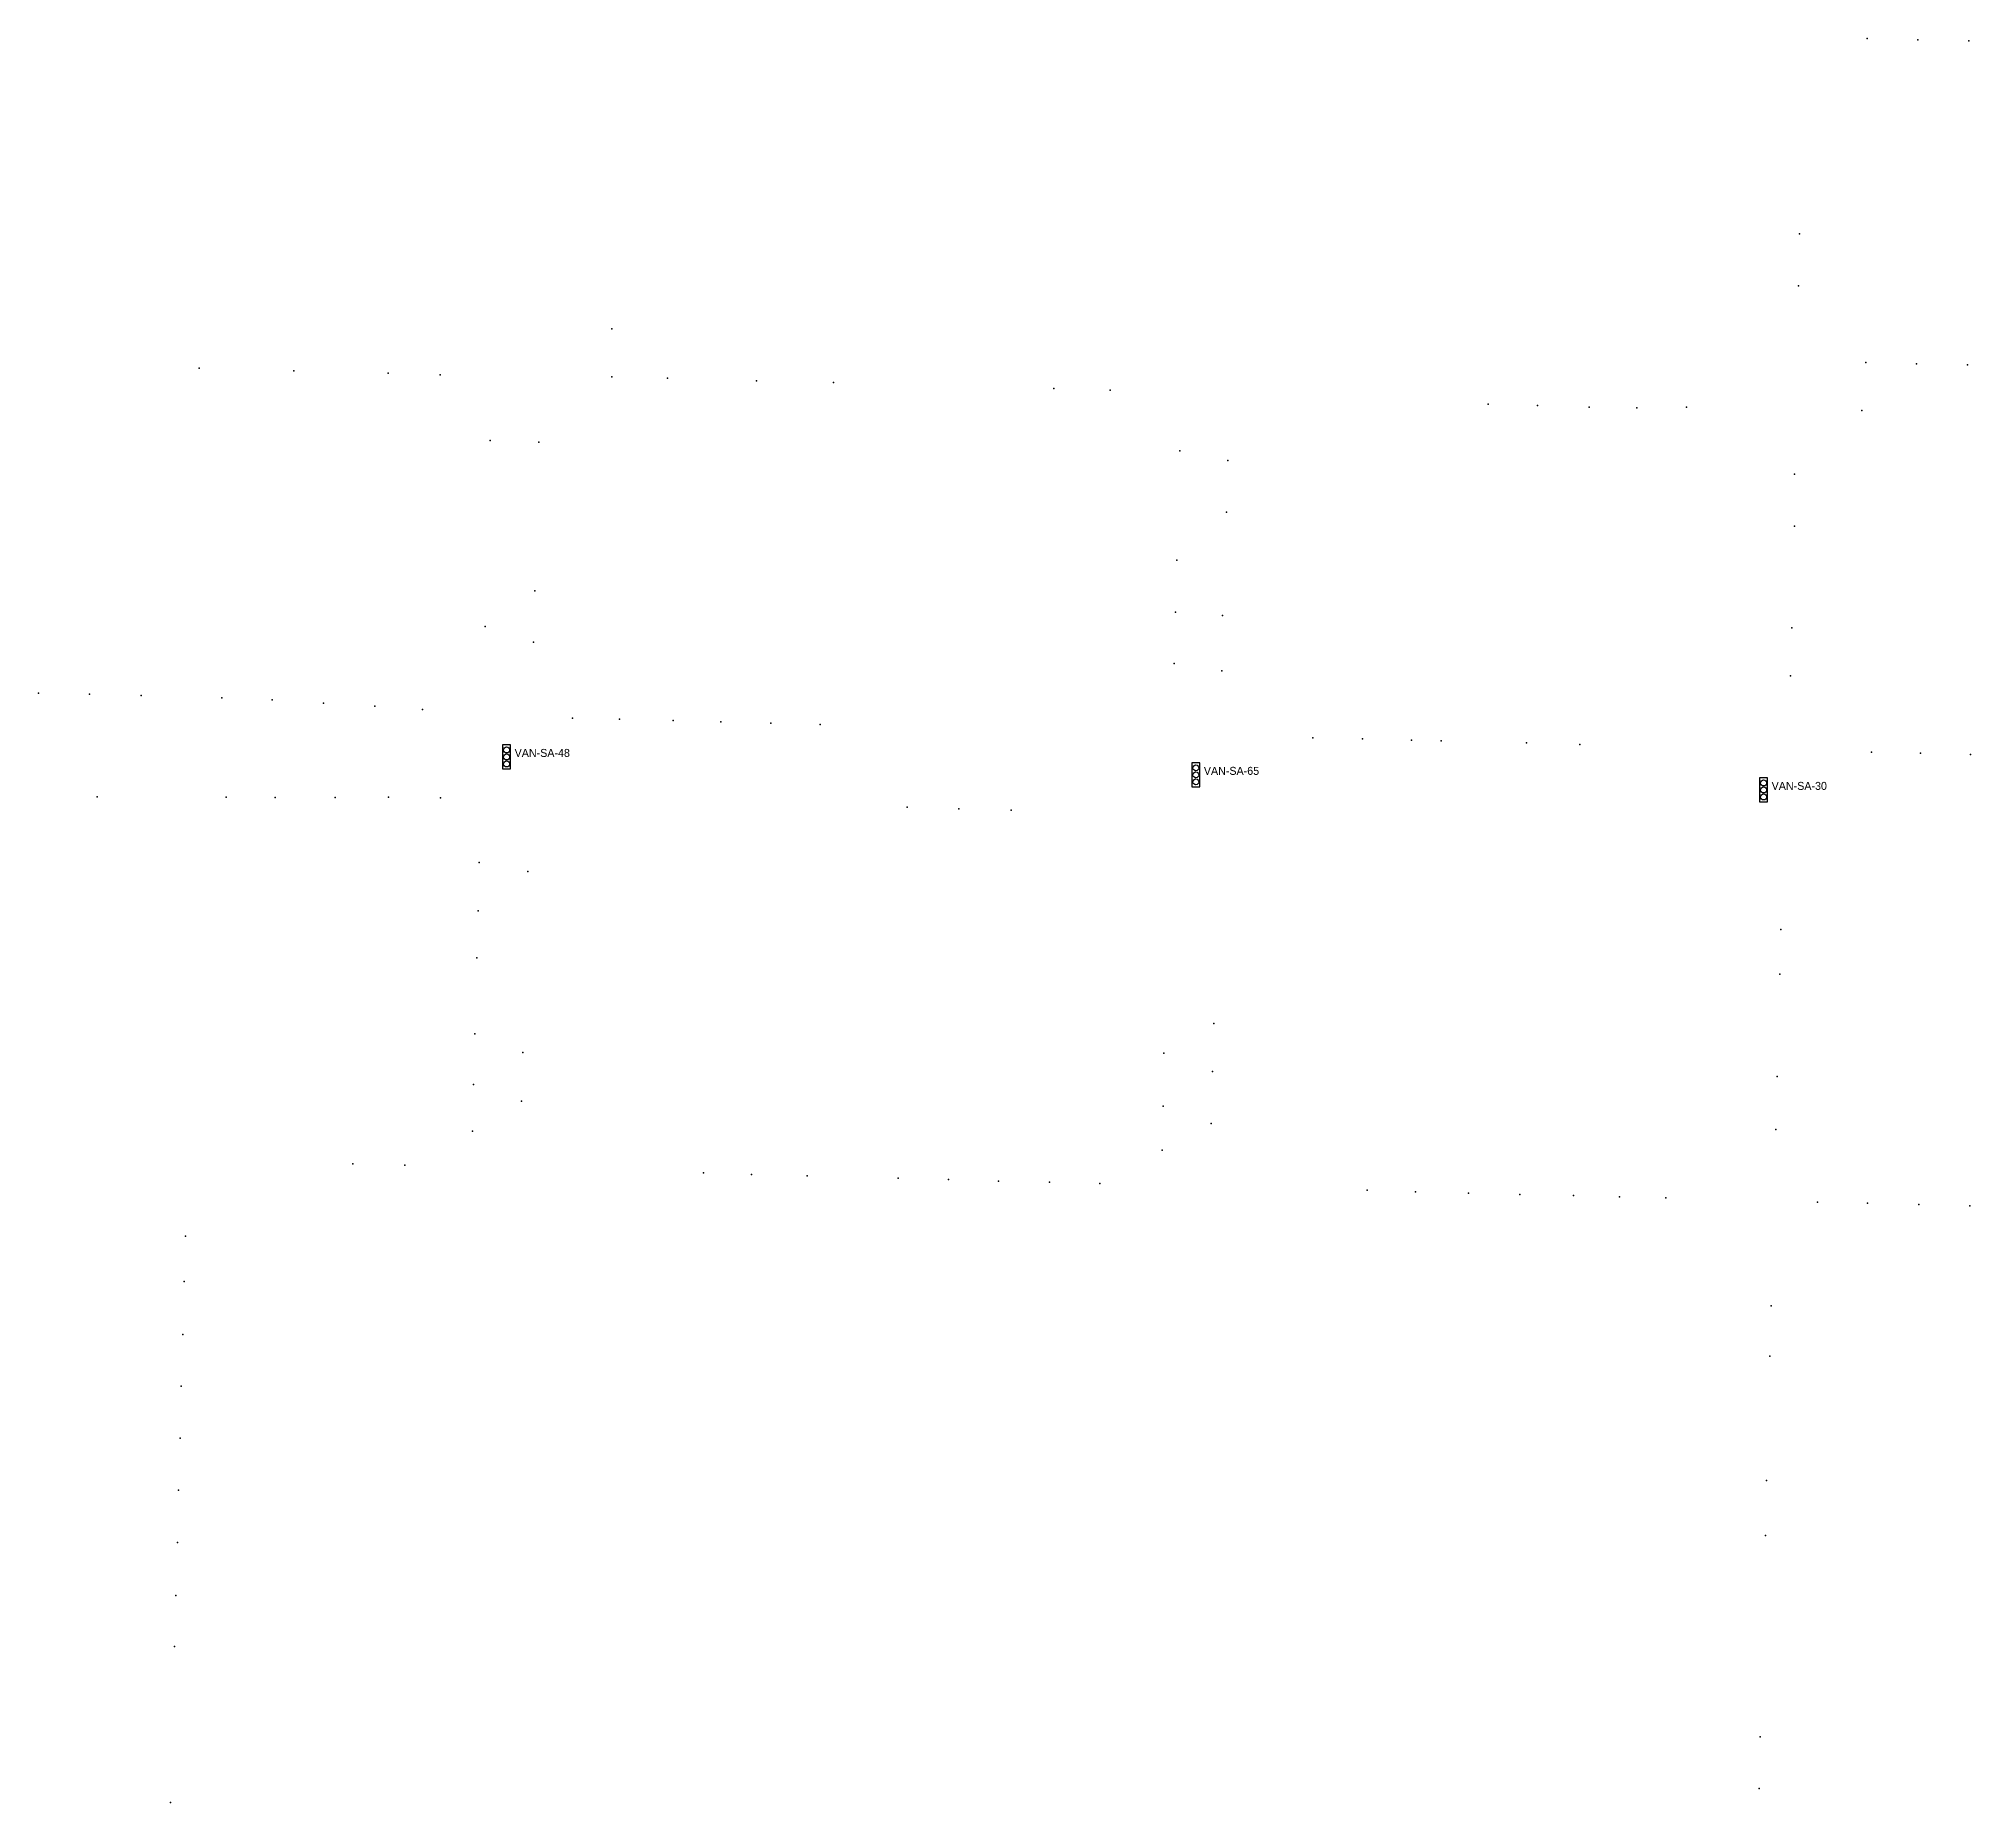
# Model space of a CAD drawing. Header units: inches. Extents: x 486474 to 494239, y 5455982 to 5460069.
# Drawn here: x 490847.4 to 491330.3, y 5456480 to 5456920.7 of the extents above; entities that cross this region are included whole.
import ezdxf

# ---------------------------------------------------------------- set-up
doc = ezdxf.new("R2010")
doc.units = ezdxf.units.IN
doc.header["$MEASUREMENT"] = 0
doc.layers.add('Parking Meters', color=10, linetype='Continuous')
doc.layers.add('Traffic Signals', color=10, linetype='Continuous')

msp = doc.modelspace()

# ---------------------------------------------------------------- linework, layer by layer
at = {"layer": 'Parking Meters', "color": 7}
for p in [(491304.48, 5456920.72), (491304.48, 5456920.72), (491317.1, 5456920.41), (491317.1, 5456920.41), (491329.86, 5456920.14), (491287.58, 5456871.98), (491287.31, 5456858.98), (491287.31, 5456858.98), (490990.65, 5456848.2), (490990.65, 5456848.2), (490887.58, 5456838.35), (490911.21, 5456837.75), (490911.21, 5456837.75), (490934.81, 5456837.14), (490934.81, 5456837.14), (491304.11, 5456839.78), (491304.11, 5456839.78), (491316.82, 5456839.44), (491316.82, 5456839.44), (491329.56, 5456839.22), (491329.56, 5456839.22), (490947.76, 5456836.69), (490990.68, 5456836.25), (490990.68, 5456836.25), (491004.61, 5456835.85), (491026.81, 5456835.24), (491046.1, 5456834.79), (491101.18, 5456833.28), (491101.18, 5456833.28), (491115.24, 5456832.92), (491115.24, 5456832.92), (491209.69, 5456829.41), (491209.69, 5456829.41), (491222.08, 5456829.03), (491222.08, 5456829.03), (491234.98, 5456828.67), (491234.98, 5456828.67), (491246.92, 5456828.5), (491246.92, 5456828.5), (491259.29, 5456828.63), (491259.29, 5456828.63), (491303.12, 5456827.78), (491303.12, 5456827.78), (490960.24, 5456820.31), (490960.24, 5456820.31), (490972.43, 5456819.92), (490972.43, 5456819.92), (491132.62, 5456817.74), (491144.67, 5456815.3), (491144.67, 5456815.3), (491286.28, 5456811.89), (491286.28, 5456811.89), (491144.3, 5456802.4), (491144.3, 5456802.4), (491286.28, 5456798.91), (491286.28, 5456798.91), (491131.9, 5456790.44), (491131.9, 5456790.44), (490971.46, 5456782.79), (490971.46, 5456782.79), (491131.56, 5456777.46), (491131.56, 5456777.46), (491143.34, 5456776.62), (491143.34, 5456776.62), (490959.06, 5456773.86), (490971.1, 5456769.9), (490971.1, 5456769.9), (491285.6, 5456773.48), (491285.6, 5456773.48), (491131.21, 5456764.57), (491143.12, 5456762.72), (491143.12, 5456762.72), (491285.3, 5456761.52), (491285.3, 5456761.52), (490847.42, 5456757.2), (490847.42, 5456757.2), (490860.17, 5456756.92), (490860.17, 5456756.92), (490873.05, 5456756.61), (490873.05, 5456756.61), (490893.2, 5456756.05), (490905.83, 5456755.52), (490905.83, 5456755.52), (490918.58, 5456754.71), (490918.58, 5456754.71), (490931.47, 5456753.9), (490931.47, 5456753.9), (490943.4, 5456753.13), (490943.4, 5456753.13), (490980.85, 5456750.93), (490992.64, 5456750.68), (490992.64, 5456750.68), (491006, 5456750.38), (491006, 5456750.38), (491017.95, 5456750.04), (491017.95, 5456750.04), (491030.4, 5456749.69), (491030.4, 5456749.69), (491042.76, 5456749.32), (491042.76, 5456749.32), (491165.9, 5456746.01), (491165.9, 5456746.01), (491178.34, 5456745.73), (491178.34, 5456745.73), (491190.58, 5456745.46), (491190.58, 5456745.46), (491197.94, 5456745.3), (491219.27, 5456744.81), (491232.67, 5456744.37), (491232.67, 5456744.37), (491305.51, 5456742.48), (491305.51, 5456742.48), (491317.75, 5456742.19), (491317.75, 5456742.19), (491330.25, 5456741.85), (491330.25, 5456741.85), (490862.06, 5456731.29), (490862.06, 5456731.29), (490894.3, 5456731.16), (490894.3, 5456731.16), (490906.55, 5456731.12), (490906.55, 5456731.12), (490921.5, 5456731.14), (490921.5, 5456731.14), (490934.89, 5456731.18), (490934.89, 5456731.18), (490947.84, 5456731.05), (491064.54, 5456728.68), (491064.54, 5456728.68), (491077.4, 5456728.31), (491077.4, 5456728.31), (491090.47, 5456727.94), (490957.55, 5456714.91), (490957.55, 5456714.91), (490969.69, 5456712.61), (490969.69, 5456712.61), (490957.27, 5456702.76), (490957.27, 5456702.76), (491282.87, 5456698.1), (491282.87, 5456698.1), (490956.95, 5456691.04), (491282.6, 5456686.96), (491141.17, 5456674.67), (490956.46, 5456672.04), (490956.46, 5456672.04), (490968.47, 5456667.39), (491128.69, 5456667.19), (491128.69, 5456667.19), (490956.11, 5456659.37), (490956.11, 5456659.37), (491140.82, 5456662.64), (491140.82, 5456662.64), (491281.96, 5456661.41), (491281.96, 5456661.41), (490968.11, 5456655.21), (490968.11, 5456655.21), (491128.46, 5456654), (491128.46, 5456654), (491140.53, 5456649.66), (491140.53, 5456649.66), (490955.85, 5456647.77), (491281.61, 5456648.13), (491281.61, 5456648.13), (490925.96, 5456639.56), (490925.96, 5456639.56), (490938.91, 5456639.26), (490938.91, 5456639.26), (491128.22, 5456642.98), (491013.6, 5456637.31), (491025.59, 5456636.94), (491025.59, 5456636.94), (491039.55, 5456636.6), (491039.55, 5456636.6), (491062.26, 5456635.98), (491062.26, 5456635.98), (491074.86, 5456635.65), (491074.86, 5456635.65), (491087.36, 5456635.27), (491087.36, 5456635.27), (491100.05, 5456635.03), (491100.05, 5456635.03), (491112.67, 5456634.69), (491112.67, 5456634.69), (491179.48, 5456633.04), (491179.48, 5456633.04), (491191.54, 5456632.57), (491191.54, 5456632.57), (491204.83, 5456632.29), (491204.83, 5456632.29), (491217.61, 5456631.94), (491217.61, 5456631.94), (491231.05, 5456631.63), (491231.05, 5456631.63), (491242.54, 5456631.32), (491242.54, 5456631.32), (491254.16, 5456631.06), (491254.16, 5456631.06), (491292.01, 5456630.03), (491304.58, 5456629.72), (491304.58, 5456629.72), (491317.36, 5456629.38), (491317.36, 5456629.38), (491330.08, 5456629.07), (491330.08, 5456629.07), (490884.11, 5456621.53), (490883.83, 5456610.18), (490883.83, 5456610.18), (491280.49, 5456604.1), (491280.49, 5456604.1), (490883.44, 5456596.97), (490883.44, 5456596.97), (491280.13, 5456591.53), (491280.13, 5456591.53), (490883.07, 5456584.02), (490883.07, 5456584.02), (490882.79, 5456571.05), (490882.79, 5456571.05), (490882.41, 5456558.01), (490882.41, 5456558.01), (491279.33, 5456560.46), (491279.33, 5456560.46), (490882.12, 5456544.94), (490882.12, 5456544.94), (491279.01, 5456546.71), (491279.01, 5456546.71), (490881.7, 5456531.76), (490881.7, 5456531.76), (490881.34, 5456518.94), (490881.34, 5456518.94), (491277.73, 5456496.39), (491277.73, 5456496.39), (490880.36, 5456480.04), (490880.36, 5456480.04), (491277.43, 5456483.46), (491277.43, 5456483.46)]:
    msp.add_point(p, dxfattribs=at)
at = {"layer": 'Traffic Signals', "color": 1}
for points in [[(490963.39, 5456738.25), (490965.39, 5456738.25), (490965.39, 5456744.25), (490963.39, 5456744.25)], [(491135.66, 5456733.77), (491137.66, 5456733.77), (491137.66, 5456739.77), (491135.66, 5456739.77)], [(491277.58, 5456730.01), (491279.58, 5456730.01), (491279.58, 5456736.01), (491277.58, 5456736.01)]]:
    msp.add_lwpolyline(points, close=True, dxfattribs=at)
for centre in [(490964.39, 5456743), (490964.39, 5456741.25), (490964.39, 5456739.5), (491136.66, 5456738.52), (491136.66, 5456736.77), (491136.66, 5456735.02), (491278.58, 5456734.76), (491278.58, 5456733.01), (491278.58, 5456731.26)]:
    msp.add_circle(centre, 0.75, dxfattribs=at)

# ---------------------------------------------------------------- texts
for s, p in [('VAN-SA-48', (490966.39, 5456741.25)), ('VAN-SA-65', (491138.66, 5456736.77)), ('VAN-SA-30', (491280.58, 5456733.01))]:
    msp.add_text(s, height=2, dxfattribs=at).set_placement(p)

doc.saveas('drawing.dxf')
